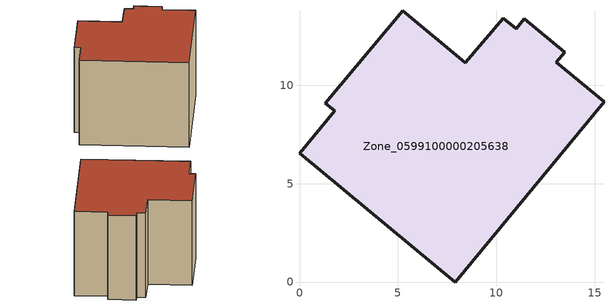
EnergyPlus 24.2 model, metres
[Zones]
Zone_0599100000205638
 floor ground (C_G): 1.32,9.09 5.23,13.77 8.41,11.13 10.35,13.41 11,12.87 11.42,13.37 13.46,11.67 13.04,11.17 15.46,9.15 7.9,0 0,6.55 1.8,8.7 z0
 wall outside (C_F): 7.9,0 15.46,9.15 13.04,11.17 13.46,11.67 11.42,13.37 11,12.87 10.35,13.41 8.41,11.13 5.23,13.77 1.32,9.09 1.8,8.7 0,6.55 7.9,0 z0:8.59
 roof outside (C_R): 5.23,13.77 1.32,9.09 1.8,8.7 0,6.55 7.9,0 15.46,9.15 13.04,11.17 13.46,11.67 11.42,13.37 11,12.87 10.35,13.41 8.41,11.13 z8.59
[BUILDING]
Pand.0599100000205638: North Axis=0; Terrain=City; Loads Convergence Tolerance Value=0.04; Temperature Convergence Tolerance Value=0.4; Solar Distribution=FullExterior; Maximum Number of Warmup Days=25; Minimum Number of Warmup Days=1
[Site:Location]
Rotterdam.The.Hague.AP_ZH_NLD Design_Conditions: Latitude=51.96; Longitude=4.45; Time Zone=1; Elevation=-4.5
[SITE:GROUNDTEMPERATURE:BUILDINGSURFACE]
18, 18, 18, 18, 18, 18, 18, 18, 18, 18, 18, 18
[MATERIAL] Thermal Absorptance=0.9; Solar Absorptance=0.7; Visible Absorptance=0.7
Name | Roughness | Thickness | Conductivity | Density | Specific Heat
G.TC.1946-1964 | MediumSmooth | 0.15 | 1 | 540 | 1210
F.TC.1946-1964 | Rough | 0.3 | 0.857143 | 1920 | 840
R.TC.1946-1964 | MediumRough | 0.2 | 0.235294 | 1500 | 1000
[CONSTRUCTION]
C_G: G.TC.1946-1964
C_F: F.TC.1946-1964
C_R: R.TC.1946-1964
[ZONE]
Zone_0599100000205638: Type=1; Multiplier=1; Ceiling Height=Autocalculate; Volume=Autocalculate; Floor Area=autocalculate; Part of Total Floor Area=Yes
[ZONEINFILTRATION:DESIGNFLOWRATE]
Infil_Zone_0599100000205638: Zone or ZoneList or Space or SpaceList=Zone_0599100000205638; Schedule=AlwaysOn; Design Flow Rate Calculation Method=Flow/Area; Flow Rate per Floor Area=0.003; Constant Term Coefficient=1; Temperature Term Coefficient=0; Velocity Term Coefficient=0; Velocity Squared Term Coefficient=0
[HVACTEMPLATE:ZONE:IDEALLOADSAIRSYSTEM]
Zone_0599100000205638: Maximum Heating Supply Air Temperature=50; Minimum Cooling Supply Air Temperature=13; Maximum Heating Supply Air Humidity Ratio=0.0156; Minimum Cooling Supply Air Humidity Ratio=0.0077; Heating Limit=NoLimit; Cooling Limit=NoLimit; Dehumidification Control Type=ConstantSensibleHeatRatio; Cooling Sensible Heat Ratio=0.7; Dehumidification Setpoint=60; Humidification Control Type=None; Humidification Setpoint=30; Outdoor Air Method=None; Outdoor Air Flow Rate per Person=0.00944; Outdoor Air Flow Rate per Zone Floor Area=0; Outdoor Air Flow Rate per Zone=0; Demand Controlled Ventilation Type=None; Outdoor Air Economizer Type=NoEconomizer; Heat Recovery Type=None; Sensible Heat Recovery Effectiveness=0.7; Latent Heat Recovery Effectiveness=0.65
[ZONECONTROL:THERMOSTAT]
ThermostatControl_Zone_0599100000205638: Zone or ZoneList=Zone_0599100000205638; Control Type Schedule=DualSetpointControlType; Control 1=Thermostat_Zone_0599100000205638; Temperature Difference Between Cutout And Setpoint=0
[THERMOSTATSETPOINT:DUALSETPOINT]
Thermostat_Zone_0599100000205638: Heating Setpoint Temperature Schedule=HeatingSetpoint_Zone_0599100000205638; Cooling Setpoint Temperature Schedule=CoolingSetpoint_Zone_0599100000205638
[SCHEDULE:COMPACT]
HeatingSetpoint_Zone_0599100000205638: Through: 12/31, For: AllDays, Until: 24:00, 21
CoolingSetpoint_Zone_0599100000205638: Through: 12/31, For: AllDays, Until: 24:00, 24
DualSetpointControlType: Through: 12/31, For: AllDays, Until: 24:00, 4
AlwaysOn: Through: 12/31, For: AllDays, Until: 24:00, 1
